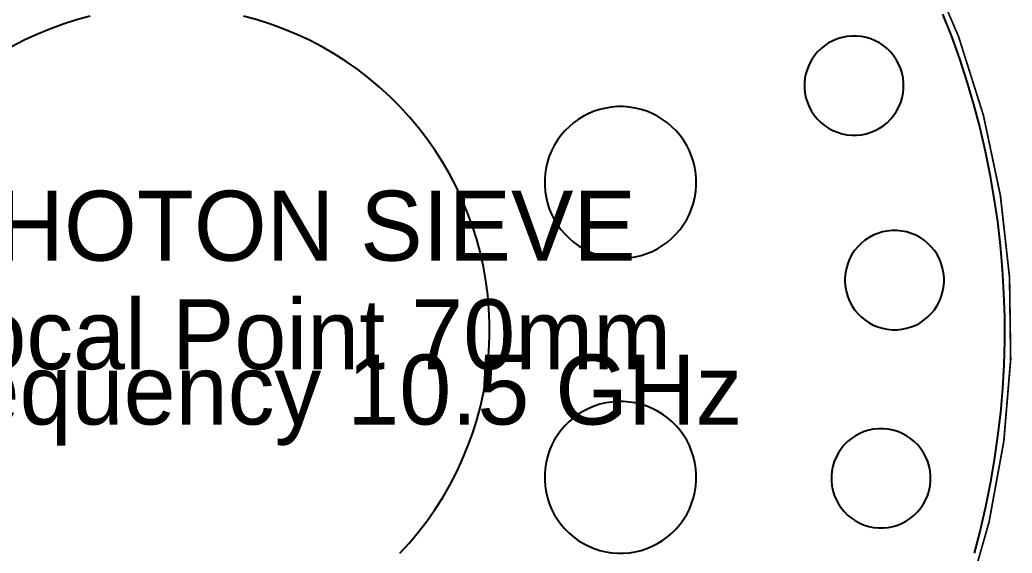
# Model space of a CAD drawing. Header units: millimetres. Extents: x -123 to 123, y -121 to 123.
# Drawn here: x -21.3 to 122.8, y -32.4 to 45 of the extents above; entities that cross this region are included whole.
import ezdxf

# ---------------------------------------------------------------- set-up
doc = ezdxf.new("R2010")
doc.units = ezdxf.units.MM
for name, color, linetype in [('BottomLayer', 5, 'Continuous'), ('Mechanical1', 6, 'Continuous'), ('MultiLayer', 9, 'Continuous'), ('TopLayer', 1, 'Continuous'), ('TopOverlay', 2, 'Continuous')]:
    doc.layers.add(name, color=color, linetype=linetype)

msp = doc.modelspace()

# ---------------------------------------------------------------- linework, layer by layer
at = {"layer": 'BottomLayer'}
for p, q in [((-13.12, 45.01), (-15.07, 44.39)), ((-11.14, 45.54), (-13.12, 45.01)), ((13.12, 45.01), (11.14, 45.54)), ((15.07, 44.39), (13.12, 45.01)), ((112.67, 45.84), (113.94, 42.61)), ((-16.99, 43.69), (-18.88, 42.91)), ((-15.07, 44.39), (-16.99, 43.69)), ((16.99, 43.69), (15.07, 44.39)), ((18.88, 42.91), (16.99, 43.69)), ((-20.73, 42.05), (-22.55, 41.1)), ((-18.88, 42.91), (-20.73, 42.05)), ((20.73, 42.05), (18.88, 42.91)), ((22.55, 41.1), (20.73, 42.05)), ((96.73, 41.99), (96.11, 41.66)), ((97.38, 42.26), (96.73, 41.99)), ((98.06, 42.47), (97.38, 42.26)), ((98.75, 42.6), (98.06, 42.47)), ((99.46, 42.67), (98.75, 42.6)), ((100.17, 42.67), (99.46, 42.67)), ((100.87, 42.6), (100.17, 42.67)), ((101.56, 42.47), (100.87, 42.6)), ((102.24, 42.26), (101.56, 42.47)), ((102.89, 41.99), (102.24, 42.26)), ((103.52, 41.66), (102.89, 41.99)), ((113.94, 42.61), (115.1, 39.34)), ((24.32, 40.08), (22.55, 41.1)), ((94.97, 40.81), (94.47, 40.31)), ((95.52, 41.26), (94.97, 40.81)), ((96.11, 41.66), (95.52, 41.26)), ((104.11, 41.26), (103.52, 41.66)), ((104.65, 40.81), (104.11, 41.26)), ((105.15, 40.31), (104.65, 40.81)), ((26.05, 38.98), (24.32, 40.08)), ((27.72, 37.81), (26.05, 38.98)), ((93.63, 39.18), (93.3, 38.56)), ((94.02, 39.77), (93.63, 39.18)), ((94.47, 40.31), (94.02, 39.77)), ((105.6, 39.77), (105.15, 40.31)), ((105.99, 39.18), (105.6, 39.77)), ((106.33, 38.56), (105.99, 39.18)), ((115.1, 39.34), (116.18, 36.04)), ((29.34, 36.56), (27.72, 37.81)), ((93.03, 37.9), (92.82, 37.22)), ((93.3, 38.56), (93.03, 37.9)), ((106.6, 37.9), (106.33, 38.56)), ((106.8, 37.22), (106.6, 37.9)), ((30.91, 35.25), (29.34, 36.56)), ((92.68, 36.53), (92.61, 35.83)), ((92.82, 37.22), (92.68, 36.53)), ((106.94, 36.53), (106.8, 37.22)), ((107.01, 35.83), (106.94, 36.53)), ((116.18, 36.04), (117.16, 32.71)), ((32.42, 33.86), (30.91, 35.25)), ((92.61, 35.83), (92.61, 35.47)), ((92.61, 35.47), (92.61, 35.12)), ((92.61, 35.12), (92.68, 34.42)), ((106.94, 34.42), (107.01, 35.12)), ((107.01, 35.47), (107.01, 35.83)), ((107.01, 35.12), (107.01, 35.47)), ((33.86, 32.42), (32.42, 33.86)), ((92.68, 34.42), (92.82, 33.72)), ((92.82, 33.72), (93.03, 33.04)), ((106.6, 33.04), (106.8, 33.72)), ((106.8, 33.72), (106.94, 34.42)), ((35.25, 30.91), (33.86, 32.42)), ((62.07, 31.74), (61.27, 31.41)), ((62.89, 32.01), (62.07, 31.74)), ((63.74, 32.21), (62.89, 32.01)), ((64.59, 32.35), (63.74, 32.21)), ((65.45, 32.42), (64.59, 32.35)), ((66.32, 32.42), (65.45, 32.42)), ((67.18, 32.35), (66.32, 32.42)), ((68.03, 32.21), (67.18, 32.35)), ((68.88, 32.01), (68.03, 32.21)), ((69.7, 31.74), (68.88, 32.01)), ((70.5, 31.41), (69.7, 31.74)), ((93.03, 33.04), (93.3, 32.39)), ((93.3, 32.39), (93.63, 31.77)), ((93.63, 31.77), (94.02, 31.18)), ((105.6, 31.18), (105.99, 31.77)), ((105.99, 31.77), (106.33, 32.39)), ((106.33, 32.39), (106.6, 33.04)), ((117.16, 32.71), (118.05, 29.35)), ((36.56, 29.34), (35.25, 30.91)), ((59.76, 30.57), (59.06, 30.06)), ((60.5, 31.02), (59.76, 30.57)), ((61.27, 31.41), (60.5, 31.02)), ((71.27, 31.02), (70.5, 31.41)), ((72.01, 30.57), (71.27, 31.02)), ((72.71, 30.06), (72.01, 30.57)), ((94.02, 31.18), (94.47, 30.63)), ((94.47, 30.63), (94.97, 30.13)), ((104.65, 30.13), (105.15, 30.63)), ((105.15, 30.63), (105.6, 31.18)), ((37.81, 27.72), (36.56, 29.34)), ((57.79, 28.89), (57.23, 28.23)), ((58.41, 29.5), (57.79, 28.89)), ((59.06, 30.06), (58.41, 29.5)), ((73.36, 29.5), (72.71, 30.06)), ((73.98, 28.89), (73.36, 29.5)), ((74.54, 28.23), (73.98, 28.89)), ((94.97, 30.13), (95.52, 29.68)), ((95.52, 29.68), (96.11, 29.29)), ((96.11, 29.29), (96.73, 28.96)), ((96.73, 28.96), (97.38, 28.69)), ((102.24, 28.69), (102.89, 28.96)), ((102.89, 28.96), (103.52, 29.29)), ((103.52, 29.29), (104.11, 29.68)), ((104.11, 29.68), (104.65, 30.13)), ((118.05, 29.35), (118.84, 25.97)), ((38.98, 26.05), (37.81, 27.72)), ((56.72, 27.53), (56.27, 26.79)), ((57.23, 28.23), (56.72, 27.53)), ((75.05, 27.53), (74.54, 28.23)), ((75.5, 26.79), (75.05, 27.53)), ((97.38, 28.69), (98.06, 28.48)), ((98.06, 28.48), (98.75, 28.34)), ((98.75, 28.34), (99.46, 28.27)), ((99.46, 28.27), (100.17, 28.27)), ((100.17, 28.27), (100.87, 28.34)), ((100.87, 28.34), (101.56, 28.48)), ((101.56, 28.48), (102.24, 28.69)), ((40.08, 24.32), (38.98, 26.05)), ((55.88, 26.02), (55.55, 25.22)), ((56.27, 26.79), (55.88, 26.02)), ((75.89, 26.02), (75.5, 26.79)), ((76.22, 25.22), (75.89, 26.02)), ((118.84, 25.97), (119.53, 22.57)), ((55.55, 25.22), (55.28, 24.4)), ((76.49, 24.4), (76.22, 25.22)), ((41.1, 22.55), (40.08, 24.32)), ((55.08, 23.56), (54.94, 22.7)), ((55.28, 24.4), (55.08, 23.56)), ((76.69, 23.56), (76.49, 24.4)), ((76.83, 22.7), (76.69, 23.56)), ((42.05, 20.73), (41.1, 22.55)), ((54.94, 22.7), (54.88, 21.84)), ((54.88, 21.84), (54.88, 21.41)), ((76.89, 21.84), (76.83, 22.7)), ((76.89, 21.41), (76.89, 21.84)), ((119.53, 22.57), (120.12, 19.15)), ((42.91, 18.88), (42.05, 20.73)), ((54.88, 21.41), (54.88, 20.97)), ((54.88, 20.97), (54.94, 20.11)), ((76.83, 20.11), (76.89, 20.97)), ((76.89, 20.97), (76.89, 21.41)), ((43.69, 16.99), (42.91, 18.88)), ((54.94, 20.11), (55.08, 19.26)), ((55.08, 19.26), (55.28, 18.42)), ((76.49, 18.42), (76.69, 19.26)), ((76.69, 19.26), (76.83, 20.11)), ((120.12, 19.15), (120.62, 15.72)), ((55.28, 18.42), (55.55, 17.59)), ((55.55, 17.59), (55.88, 16.79)), ((75.89, 16.79), (76.22, 17.59)), ((76.22, 17.59), (76.49, 18.42)), ((44.39, 15.07), (43.69, 16.99)), ((55.88, 16.79), (56.27, 16.02)), ((56.27, 16.02), (56.72, 15.29)), ((75.05, 15.29), (75.5, 16.02)), ((75.5, 16.02), (75.89, 16.79)), ((45.01, 13.12), (44.39, 15.07)), ((56.72, 15.29), (57.23, 14.59)), ((57.23, 14.59), (57.79, 13.93)), ((73.98, 13.93), (74.54, 14.59)), ((74.54, 14.59), (75.05, 15.29)), ((105.33, 14.43), (104.62, 14.36)), ((106.04, 14.43), (105.33, 14.43)), ((106.74, 14.36), (106.04, 14.43)), ((120.62, 15.72), (121.02, 12.27)), ((45.54, 11.14), (45.01, 13.12)), ((57.79, 13.93), (58.41, 13.32)), ((58.41, 13.32), (59.06, 12.75)), ((72.71, 12.75), (73.36, 13.32)), ((73.36, 13.32), (73.98, 13.93)), ((101.39, 13.02), (100.84, 12.57)), ((101.98, 13.41), (101.39, 13.02)), ((102.6, 13.75), (101.98, 13.41)), ((103.25, 14.02), (102.6, 13.75)), ((103.93, 14.22), (103.25, 14.02)), ((104.62, 14.36), (103.93, 14.22)), ((107.43, 14.22), (106.74, 14.36)), ((108.11, 14.02), (107.43, 14.22)), ((108.76, 13.75), (108.11, 14.02)), ((109.39, 13.41), (108.76, 13.75)), ((109.98, 13.02), (109.39, 13.41)), ((110.52, 12.57), (109.98, 13.02)), ((59.06, 12.75), (59.76, 12.25)), ((59.76, 12.25), (60.5, 11.79)), ((60.5, 11.79), (61.27, 11.4)), ((70.5, 11.4), (71.27, 11.79)), ((71.27, 11.79), (72.01, 12.25)), ((72.01, 12.25), (72.71, 12.75)), ((100.34, 12.07), (99.89, 11.52)), ((100.84, 12.57), (100.34, 12.07)), ((111.02, 12.07), (110.52, 12.57)), ((111.47, 11.52), (111.02, 12.07)), ((121.02, 12.27), (121.32, 8.81)), ((45.98, 9.15), (45.54, 11.14)), ((61.27, 11.4), (62.07, 11.07)), ((62.07, 11.07), (62.89, 10.8)), ((62.89, 10.8), (63.74, 10.6)), ((63.74, 10.6), (64.59, 10.47)), ((64.59, 10.47), (65.45, 10.4)), ((65.45, 10.4), (66.32, 10.4)), ((66.32, 10.4), (67.18, 10.47)), ((67.18, 10.47), (68.03, 10.6)), ((68.03, 10.6), (68.88, 10.8)), ((68.88, 10.8), (69.7, 11.07)), ((69.7, 11.07), (70.5, 11.4)), ((99.16, 10.31), (98.89, 9.66)), ((99.5, 10.93), (99.16, 10.31)), ((99.89, 11.52), (99.5, 10.93)), ((111.86, 10.93), (111.47, 11.52)), ((112.2, 10.31), (111.86, 10.93)), ((112.47, 9.66), (112.2, 10.31)), ((46.33, 7.13), (45.98, 9.15)), ((98.69, 8.98), (98.55, 8.29)), ((98.89, 9.66), (98.69, 8.98)), ((112.67, 8.98), (112.47, 9.66)), ((112.81, 8.29), (112.67, 8.98)), ((121.32, 8.81), (121.52, 5.34)), ((98.55, 8.29), (98.48, 7.58)), ((98.48, 7.58), (98.48, 7.23)), ((98.48, 7.23), (98.48, 6.88)), ((112.88, 7.58), (112.81, 8.29)), ((112.88, 7.23), (112.88, 7.58)), ((112.88, 6.88), (112.88, 7.23)), ((46.6, 5.1), (46.33, 7.13)), ((98.48, 6.88), (98.55, 6.17)), ((98.55, 6.17), (98.69, 5.48)), ((112.67, 5.48), (112.81, 6.17)), ((112.81, 6.17), (112.88, 6.88)), ((46.78, 3.07), (46.6, 5.1)), ((98.69, 5.48), (98.89, 4.8)), ((98.89, 4.8), (99.16, 4.15)), ((112.2, 4.15), (112.47, 4.8)), ((112.47, 4.8), (112.67, 5.48)), ((121.52, 5.34), (121.63, 1.87)), ((46.87, 1.02), (46.78, 3.07)), ((99.16, 4.15), (99.5, 3.52)), ((99.5, 3.52), (99.89, 2.93)), ((99.89, 2.93), (100.34, 2.39)), ((111.02, 2.39), (111.47, 2.93)), ((111.47, 2.93), (111.86, 3.52)), ((111.86, 3.52), (112.2, 4.15)), ((100.34, 2.39), (100.84, 1.89)), ((100.84, 1.89), (101.39, 1.44)), ((109.98, 1.44), (110.52, 1.89)), ((110.52, 1.89), (111.02, 2.39)), ((121.63, 1.87), (121.63, -1.6)), ((46.87, 0), (46.87, 1.02)), ((46.87, -1.02), (46.87, 0)), ((101.39, 1.44), (101.98, 1.05)), ((101.98, 1.05), (102.6, 0.71)), ((102.6, 0.71), (103.25, 0.44)), ((103.25, 0.44), (103.93, 0.24)), ((103.93, 0.24), (104.62, 0.1)), ((104.62, 0.1), (105.33, 0.03)), ((105.33, 0.03), (106.04, 0.03)), ((106.04, 0.03), (106.74, 0.1)), ((106.74, 0.1), (107.43, 0.24)), ((107.43, 0.24), (108.11, 0.44)), ((108.11, 0.44), (108.76, 0.71)), ((108.76, 0.71), (109.39, 1.05)), ((109.39, 1.05), (109.98, 1.44)), ((46.78, -3.07), (46.87, -1.02)), ((121.63, -1.6), (121.54, -5.07)), ((46.6, -5.1), (46.78, -3.07)), ((46.33, -7.13), (46.6, -5.1)), ((121.54, -5.07), (121.34, -8.53)), ((45.98, -9.15), (46.33, -7.13)), ((121.34, -8.53), (121.05, -11.99)), ((45.54, -11.14), (45.98, -9.15)), ((45.01, -13.12), (45.54, -11.14)), ((61.27, -11.4), (60.5, -11.79)), ((62.07, -11.07), (61.27, -11.4)), ((62.89, -10.8), (62.07, -11.07)), ((63.74, -10.6), (62.89, -10.8)), ((64.59, -10.47), (63.74, -10.6)), ((65.45, -10.4), (64.59, -10.47)), ((66.32, -10.4), (65.45, -10.4)), ((67.18, -10.47), (66.32, -10.4)), ((68.03, -10.6), (67.18, -10.47)), ((68.88, -10.8), (68.03, -10.6)), ((69.7, -11.07), (68.88, -10.8)), ((70.5, -11.4), (69.7, -11.07)), ((71.27, -11.79), (70.5, -11.4)), ((59.06, -12.75), (58.41, -13.32)), ((59.76, -12.25), (59.06, -12.75)), ((60.5, -11.79), (59.76, -12.25)), ((72.01, -12.25), (71.27, -11.79)), ((72.71, -12.75), (72.01, -12.25)), ((73.36, -13.32), (72.71, -12.75)), ((121.05, -11.99), (120.66, -15.44)), ((44.39, -15.07), (45.01, -13.12)), ((57.79, -13.93), (57.23, -14.59)), ((58.41, -13.32), (57.79, -13.93)), ((73.98, -13.93), (73.36, -13.32)), ((74.54, -14.59), (73.98, -13.93)), ((103.36, -14.35), (102.65, -14.42)), ((104.07, -14.35), (103.36, -14.35)), ((104.77, -14.42), (104.07, -14.35)), ((43.69, -16.99), (44.39, -15.07)), ((56.72, -15.29), (56.27, -16.02)), ((57.23, -14.59), (56.72, -15.29)), ((75.05, -15.29), (74.54, -14.59)), ((75.5, -16.02), (75.05, -15.29)), ((99.42, -15.76), (98.87, -16.21)), ((100.01, -15.37), (99.42, -15.76)), ((100.63, -15.04), (100.01, -15.37)), ((101.28, -14.76), (100.63, -15.04)), ((101.96, -14.56), (101.28, -14.76)), ((102.65, -14.42), (101.96, -14.56)), ((105.46, -14.56), (104.77, -14.42)), ((106.14, -14.76), (105.46, -14.56)), ((106.79, -15.04), (106.14, -14.76)), ((107.42, -15.37), (106.79, -15.04)), ((108.01, -15.76), (107.42, -15.37)), ((108.55, -16.21), (108.01, -15.76)), ((120.66, -15.44), (120.17, -18.88)), ((42.91, -18.88), (43.69, -16.99)), ((55.88, -16.79), (55.55, -17.59)), ((56.27, -16.02), (55.88, -16.79)), ((75.89, -16.79), (75.5, -16.02)), ((76.22, -17.59), (75.89, -16.79)), ((97.92, -17.26), (97.53, -17.85)), ((98.37, -16.71), (97.92, -17.26)), ((98.87, -16.21), (98.37, -16.71)), ((109.05, -16.71), (108.55, -16.21)), ((109.5, -17.26), (109.05, -16.71)), ((109.9, -17.85), (109.5, -17.26)), ((55.28, -18.42), (55.08, -19.26)), ((55.55, -17.59), (55.28, -18.42)), ((76.49, -18.42), (76.22, -17.59)), ((76.69, -19.26), (76.49, -18.42)), ((97.2, -18.47), (96.93, -19.12)), ((97.53, -17.85), (97.2, -18.47)), ((110.23, -18.47), (109.9, -17.85)), ((110.5, -19.12), (110.23, -18.47)), ((42.05, -20.73), (42.91, -18.88)), ((54.94, -20.11), (54.88, -20.97)), ((55.08, -19.26), (54.94, -20.11)), ((76.83, -20.11), (76.69, -19.26)), ((76.89, -20.97), (76.83, -20.11)), ((96.72, -19.8), (96.58, -20.49)), ((96.93, -19.12), (96.72, -19.8)), ((110.71, -19.8), (110.5, -19.12)), ((110.84, -20.49), (110.71, -19.8)), ((120.17, -18.88), (119.58, -22.3)), ((41.1, -22.55), (42.05, -20.73)), ((54.88, -20.97), (54.88, -21.41)), ((54.88, -21.41), (54.88, -21.84)), ((76.89, -21.41), (76.89, -20.97)), ((76.89, -21.84), (76.89, -21.41)), ((96.58, -20.49), (96.51, -21.2)), ((96.51, -21.2), (96.51, -21.55)), ((96.51, -21.55), (96.51, -21.91)), ((110.91, -21.2), (110.84, -20.49)), ((110.91, -21.55), (110.91, -21.2)), ((110.91, -21.91), (110.91, -21.55)), ((40.08, -24.32), (41.1, -22.55)), ((54.88, -21.84), (54.94, -22.7)), ((54.94, -22.7), (55.08, -23.56)), ((76.69, -23.56), (76.83, -22.7)), ((76.83, -22.7), (76.89, -21.84)), ((96.51, -21.91), (96.58, -22.61)), ((96.58, -22.61), (96.72, -23.3)), ((110.71, -23.3), (110.84, -22.61)), ((110.84, -22.61), (110.91, -21.91)), ((119.58, -22.3), (118.9, -25.7)), ((38.98, -26.05), (40.08, -24.32)), ((55.08, -23.56), (55.28, -24.4)), ((55.28, -24.4), (55.55, -25.22)), ((76.22, -25.22), (76.49, -24.4)), ((76.49, -24.4), (76.69, -23.56)), ((96.72, -23.3), (96.93, -23.98)), ((96.93, -23.98), (97.2, -24.63)), ((110.23, -24.63), (110.5, -23.98)), ((110.5, -23.98), (110.71, -23.3)), ((55.55, -25.22), (55.88, -26.02)), ((75.89, -26.02), (76.22, -25.22)), ((97.2, -24.63), (97.53, -25.26)), ((97.53, -25.26), (97.92, -25.85)), ((97.92, -25.85), (98.37, -26.39)), ((109.05, -26.39), (109.5, -25.85)), ((109.5, -25.85), (109.9, -25.26)), ((109.9, -25.26), (110.23, -24.63)), ((118.9, -25.7), (118.11, -29.09)), ((37.81, -27.72), (38.98, -26.05)), ((55.88, -26.02), (56.27, -26.79)), ((56.27, -26.79), (56.72, -27.53)), ((75.05, -27.53), (75.5, -26.79)), ((75.5, -26.79), (75.89, -26.02)), ((98.37, -26.39), (98.87, -26.89)), ((98.87, -26.89), (99.42, -27.34)), ((99.42, -27.34), (100.01, -27.73)), ((107.42, -27.73), (108.01, -27.34)), ((108.01, -27.34), (108.55, -26.89)), ((108.55, -26.89), (109.05, -26.39)), ((36.56, -29.34), (37.81, -27.72)), ((56.72, -27.53), (57.23, -28.23)), ((57.23, -28.23), (57.79, -28.89)), ((73.98, -28.89), (74.54, -28.23)), ((74.54, -28.23), (75.05, -27.53)), ((100.01, -27.73), (100.63, -28.07)), ((100.63, -28.07), (101.28, -28.34)), ((101.28, -28.34), (101.96, -28.54)), ((101.96, -28.54), (102.65, -28.68)), ((102.65, -28.68), (103.36, -28.75)), ((103.36, -28.75), (104.07, -28.75)), ((104.07, -28.75), (104.77, -28.68)), ((104.77, -28.68), (105.46, -28.54)), ((105.46, -28.54), (106.14, -28.34)), ((106.14, -28.34), (106.79, -28.07)), ((106.79, -28.07), (107.42, -27.73)), ((35.25, -30.91), (36.56, -29.34)), ((57.79, -28.89), (58.41, -29.5)), ((58.41, -29.5), (59.06, -30.06)), ((59.06, -30.06), (59.76, -30.57)), ((72.01, -30.57), (72.71, -30.06)), ((72.71, -30.06), (73.36, -29.5)), ((73.36, -29.5), (73.98, -28.89)), ((118.11, -29.09), (117.24, -32.44)), ((33.86, -32.42), (35.25, -30.91)), ((59.76, -30.57), (60.5, -31.02)), ((60.5, -31.02), (61.27, -31.41)), ((61.27, -31.41), (62.07, -31.74)), ((69.7, -31.74), (70.5, -31.41)), ((70.5, -31.41), (71.27, -31.02)), ((71.27, -31.02), (72.01, -30.57)), ((62.07, -31.74), (62.89, -32.01)), ((62.89, -32.01), (63.74, -32.21)), ((63.74, -32.21), (64.59, -32.35)), ((64.59, -32.35), (65.45, -32.42)), ((65.45, -32.42), (66.32, -32.42)), ((66.32, -32.42), (67.18, -32.35)), ((67.18, -32.35), (68.03, -32.21)), ((68.03, -32.21), (68.88, -32.01)), ((68.88, -32.01), (69.7, -31.74))]:
    msp.add_line(p, q, dxfattribs=at)
at = {"layer": 'Mechanical1', "const_width": 0.254}
msp.add_lwpolyline([(-21.17, -120.8, -11.497626), (21.17, -120.8)], format="xyb", dxfattribs=at)
at = {"layer": 'MultiLayer'}
for p, q in [((-13.12, 45.01), (-15.07, 44.39)), ((-11.14, 45.54), (-13.12, 45.01)), ((13.12, 45.01), (11.14, 45.54)), ((15.07, 44.39), (13.12, 45.01)), ((-16.99, 43.69), (-18.88, 42.91)), ((-15.07, 44.39), (-16.99, 43.69)), ((16.99, 43.69), (15.07, 44.39)), ((18.88, 42.91), (16.99, 43.69)), ((-20.73, 42.05), (-22.55, 41.1)), ((-18.88, 42.91), (-20.73, 42.05)), ((20.73, 42.05), (18.88, 42.91)), ((22.55, 41.1), (20.73, 42.05)), ((96.73, 41.99), (96.11, 41.66)), ((97.38, 42.26), (96.73, 41.99)), ((98.06, 42.47), (97.38, 42.26)), ((98.75, 42.6), (98.06, 42.47)), ((99.46, 42.67), (98.75, 42.6)), ((99.81, 42.67), (99.46, 42.67)), ((100.17, 42.67), (99.81, 42.67)), ((100.87, 42.6), (100.17, 42.67)), ((101.56, 42.47), (100.87, 42.6)), ((102.24, 42.26), (101.56, 42.47)), ((102.89, 41.99), (102.24, 42.26)), ((103.52, 41.66), (102.89, 41.99)), ((24.32, 40.08), (22.55, 41.1)), ((94.97, 40.81), (94.47, 40.31)), ((95.52, 41.26), (94.97, 40.81)), ((96.11, 41.66), (95.52, 41.26)), ((104.11, 41.26), (103.52, 41.66)), ((104.65, 40.81), (104.11, 41.26)), ((105.15, 40.31), (104.65, 40.81)), ((26.05, 38.98), (24.32, 40.08)), ((27.72, 37.81), (26.05, 38.98)), ((93.63, 39.18), (93.3, 38.56)), ((94.02, 39.77), (93.63, 39.18)), ((94.47, 40.31), (94.02, 39.77)), ((105.6, 39.77), (105.15, 40.31)), ((105.99, 39.18), (105.6, 39.77)), ((106.33, 38.56), (105.99, 39.18)), ((29.34, 36.56), (27.72, 37.81)), ((93.03, 37.9), (92.82, 37.22)), ((93.3, 38.56), (93.03, 37.9)), ((106.6, 37.9), (106.33, 38.56)), ((106.8, 37.22), (106.6, 37.9)), ((30.91, 35.25), (29.34, 36.56)), ((92.68, 36.53), (92.61, 35.83)), ((92.82, 37.22), (92.68, 36.53)), ((106.94, 36.53), (106.8, 37.22)), ((107.01, 35.83), (106.94, 36.53)), ((32.42, 33.86), (30.91, 35.25)), ((92.61, 35.83), (92.61, 35.47)), ((92.61, 35.47), (92.61, 35.47)), ((92.61, 35.47), (92.61, 35.12)), ((92.61, 35.12), (92.68, 34.42)), ((106.94, 34.42), (107.01, 35.12)), ((107.01, 35.47), (107.01, 35.83)), ((107.01, 35.12), (107.01, 35.47)), ((33.86, 32.42), (32.42, 33.86)), ((92.68, 34.42), (92.82, 33.72)), ((92.82, 33.72), (93.03, 33.04)), ((106.6, 33.04), (106.8, 33.72)), ((106.8, 33.72), (106.94, 34.42)), ((35.25, 30.91), (33.86, 32.42)), ((62.07, 31.74), (61.27, 31.41)), ((62.89, 32.01), (62.07, 31.74)), ((63.74, 32.21), (62.89, 32.01)), ((64.59, 32.35), (63.74, 32.21)), ((65.45, 32.42), (64.59, 32.35)), ((65.88, 32.42), (65.45, 32.42)), ((66.32, 32.42), (65.88, 32.42)), ((67.18, 32.35), (66.32, 32.42)), ((68.03, 32.21), (67.18, 32.35)), ((68.88, 32.01), (68.03, 32.21)), ((69.7, 31.74), (68.88, 32.01)), ((70.5, 31.41), (69.7, 31.74)), ((93.03, 33.04), (93.3, 32.39)), ((93.3, 32.39), (93.63, 31.77)), ((93.63, 31.77), (94.02, 31.18)), ((105.6, 31.18), (105.99, 31.77)), ((105.99, 31.77), (106.33, 32.39)), ((106.33, 32.39), (106.6, 33.04)), ((36.56, 29.34), (35.25, 30.91)), ((59.76, 30.57), (59.06, 30.06)), ((60.5, 31.02), (59.76, 30.57)), ((61.27, 31.41), (60.5, 31.02)), ((71.27, 31.02), (70.5, 31.41)), ((72.01, 30.57), (71.27, 31.02)), ((72.71, 30.06), (72.01, 30.57)), ((94.02, 31.18), (94.47, 30.63)), ((94.47, 30.63), (94.97, 30.13)), ((104.65, 30.13), (105.15, 30.63)), ((105.15, 30.63), (105.6, 31.18)), ((37.81, 27.72), (36.56, 29.34)), ((57.79, 28.89), (57.23, 28.23)), ((58.41, 29.5), (57.79, 28.89)), ((59.06, 30.06), (58.41, 29.5)), ((73.36, 29.5), (72.71, 30.06)), ((73.98, 28.89), (73.36, 29.5)), ((74.54, 28.23), (73.98, 28.89)), ((94.97, 30.13), (95.52, 29.68)), ((95.52, 29.68), (96.11, 29.29)), ((96.11, 29.29), (96.73, 28.96)), ((96.73, 28.96), (97.38, 28.69)), ((102.24, 28.69), (102.89, 28.96)), ((102.89, 28.96), (103.52, 29.29)), ((103.52, 29.29), (104.11, 29.68)), ((104.11, 29.68), (104.65, 30.13)), ((38.98, 26.05), (37.81, 27.72)), ((56.72, 27.53), (56.27, 26.79)), ((57.23, 28.23), (56.72, 27.53)), ((75.05, 27.53), (74.54, 28.23)), ((75.5, 26.79), (75.05, 27.53)), ((97.38, 28.69), (98.06, 28.48)), ((98.06, 28.48), (98.75, 28.34)), ((98.75, 28.34), (99.46, 28.27)), ((99.46, 28.27), (99.81, 28.27)), ((99.81, 28.27), (100.17, 28.27)), ((100.17, 28.27), (100.87, 28.34)), ((100.87, 28.34), (101.56, 28.48)), ((101.56, 28.48), (102.24, 28.69)), ((40.08, 24.32), (38.98, 26.05)), ((55.88, 26.02), (55.55, 25.22)), ((56.27, 26.79), (55.88, 26.02)), ((75.89, 26.02), (75.5, 26.79)), ((76.22, 25.22), (75.89, 26.02)), ((55.55, 25.22), (55.28, 24.4)), ((76.49, 24.4), (76.22, 25.22)), ((41.1, 22.55), (40.08, 24.32)), ((55.08, 23.56), (54.94, 22.7)), ((55.28, 24.4), (55.08, 23.56)), ((76.69, 23.56), (76.49, 24.4)), ((76.83, 22.7), (76.69, 23.56)), ((42.05, 20.73), (41.1, 22.55)), ((54.94, 22.7), (54.88, 21.84)), ((54.88, 21.84), (54.88, 21.41)), ((76.89, 21.84), (76.83, 22.7)), ((76.89, 21.41), (76.89, 21.84)), ((42.91, 18.88), (42.05, 20.73)), ((54.88, 21.41), (54.88, 21.41)), ((54.88, 21.41), (54.88, 20.97)), ((54.88, 20.97), (54.94, 20.11)), ((76.83, 20.11), (76.89, 20.97)), ((76.89, 20.97), (76.89, 21.41)), ((43.69, 16.99), (42.91, 18.88)), ((54.94, 20.11), (55.08, 19.26)), ((55.08, 19.26), (55.28, 18.42)), ((76.49, 18.42), (76.69, 19.26)), ((76.69, 19.26), (76.83, 20.11)), ((55.28, 18.42), (55.55, 17.59)), ((55.55, 17.59), (55.88, 16.79)), ((75.89, 16.79), (76.22, 17.59)), ((76.22, 17.59), (76.49, 18.42)), ((44.39, 15.07), (43.69, 16.99)), ((55.88, 16.79), (56.27, 16.02)), ((56.27, 16.02), (56.72, 15.29)), ((75.05, 15.29), (75.5, 16.02)), ((75.5, 16.02), (75.89, 16.79)), ((45.01, 13.12), (44.39, 15.07)), ((56.72, 15.29), (57.23, 14.59)), ((57.23, 14.59), (57.79, 13.93)), ((73.98, 13.93), (74.54, 14.59)), ((74.54, 14.59), (75.05, 15.29)), ((105.33, 14.43), (104.62, 14.36)), ((105.68, 14.43), (105.33, 14.43)), ((106.04, 14.43), (105.68, 14.43)), ((106.74, 14.36), (106.04, 14.43)), ((45.54, 11.14), (45.01, 13.12)), ((57.79, 13.93), (58.41, 13.32)), ((58.41, 13.32), (59.06, 12.75)), ((72.71, 12.75), (73.36, 13.32)), ((73.36, 13.32), (73.98, 13.93)), ((101.39, 13.02), (100.84, 12.57)), ((101.98, 13.41), (101.39, 13.02)), ((102.6, 13.75), (101.98, 13.41)), ((103.25, 14.02), (102.6, 13.75)), ((103.93, 14.22), (103.25, 14.02)), ((104.62, 14.36), (103.93, 14.22)), ((107.43, 14.22), (106.74, 14.36)), ((108.11, 14.02), (107.43, 14.22)), ((108.76, 13.75), (108.11, 14.02)), ((109.39, 13.41), (108.76, 13.75)), ((109.98, 13.02), (109.39, 13.41)), ((110.52, 12.57), (109.98, 13.02)), ((59.06, 12.75), (59.76, 12.25)), ((59.76, 12.25), (60.5, 11.79)), ((60.5, 11.79), (61.27, 11.4)), ((70.5, 11.4), (71.27, 11.79)), ((71.27, 11.79), (72.01, 12.25)), ((72.01, 12.25), (72.71, 12.75)), ((100.34, 12.07), (99.89, 11.52)), ((100.84, 12.57), (100.34, 12.07)), ((111.02, 12.07), (110.52, 12.57)), ((111.47, 11.52), (111.02, 12.07)), ((45.98, 9.15), (45.54, 11.14)), ((61.27, 11.4), (62.07, 11.07)), ((62.07, 11.07), (62.89, 10.8)), ((62.89, 10.8), (63.74, 10.6)), ((63.74, 10.6), (64.59, 10.47)), ((64.59, 10.47), (65.45, 10.4)), ((65.45, 10.4), (65.88, 10.4)), ((65.88, 10.4), (66.32, 10.4)), ((66.32, 10.4), (67.18, 10.47)), ((67.18, 10.47), (68.03, 10.6)), ((68.03, 10.6), (68.88, 10.8)), ((68.88, 10.8), (69.7, 11.07)), ((69.7, 11.07), (70.5, 11.4)), ((99.16, 10.31), (98.89, 9.66)), ((99.5, 10.93), (99.16, 10.31)), ((99.89, 11.52), (99.5, 10.93)), ((111.86, 10.93), (111.47, 11.52)), ((112.2, 10.31), (111.86, 10.93)), ((112.47, 9.66), (112.2, 10.31)), ((46.33, 7.13), (45.98, 9.15)), ((98.69, 8.98), (98.55, 8.29)), ((98.89, 9.66), (98.69, 8.98)), ((112.67, 8.98), (112.47, 9.66)), ((112.81, 8.29), (112.67, 8.98)), ((98.55, 8.29), (98.48, 7.58)), ((98.48, 7.58), (98.48, 7.23)), ((98.48, 7.23), (98.48, 7.23)), ((98.48, 7.23), (98.48, 6.88)), ((112.88, 7.58), (112.81, 8.29)), ((112.88, 7.23), (112.88, 7.58)), ((112.88, 6.88), (112.88, 7.23)), ((46.6, 5.1), (46.33, 7.13)), ((98.48, 6.88), (98.55, 6.17)), ((98.55, 6.17), (98.69, 5.48)), ((112.67, 5.48), (112.81, 6.17)), ((112.81, 6.17), (112.88, 6.88)), ((46.78, 3.07), (46.6, 5.1)), ((98.69, 5.48), (98.89, 4.8)), ((98.89, 4.8), (99.16, 4.15)), ((112.2, 4.15), (112.47, 4.8)), ((112.47, 4.8), (112.67, 5.48)), ((46.87, 1.02), (46.78, 3.07)), ((99.16, 4.15), (99.5, 3.52)), ((99.5, 3.52), (99.89, 2.93)), ((99.89, 2.93), (100.34, 2.39)), ((111.02, 2.39), (111.47, 2.93)), ((111.47, 2.93), (111.86, 3.52)), ((111.86, 3.52), (112.2, 4.15)), ((100.34, 2.39), (100.84, 1.89)), ((100.84, 1.89), (101.39, 1.44)), ((109.98, 1.44), (110.52, 1.89)), ((110.52, 1.89), (111.02, 2.39)), ((46.87, 0), (46.87, 1.02)), ((46.87, -1.02), (46.87, 0)), ((101.39, 1.44), (101.98, 1.05)), ((101.98, 1.05), (102.6, 0.71)), ((102.6, 0.71), (103.25, 0.44)), ((103.25, 0.44), (103.93, 0.24)), ((103.93, 0.24), (104.62, 0.1)), ((104.62, 0.1), (105.33, 0.03)), ((105.33, 0.03), (105.68, 0.03)), ((105.68, 0.03), (106.04, 0.03)), ((106.04, 0.03), (106.74, 0.1)), ((106.74, 0.1), (107.43, 0.24)), ((107.43, 0.24), (108.11, 0.44)), ((108.11, 0.44), (108.76, 0.71)), ((108.76, 0.71), (109.39, 1.05)), ((109.39, 1.05), (109.98, 1.44)), ((46.78, -3.07), (46.87, -1.02)), ((46.6, -5.1), (46.78, -3.07)), ((46.33, -7.13), (46.6, -5.1)), ((45.98, -9.15), (46.33, -7.13)), ((45.54, -11.14), (45.98, -9.15)), ((45.01, -13.12), (45.54, -11.14)), ((61.27, -11.4), (60.5, -11.79)), ((62.07, -11.07), (61.27, -11.4)), ((62.89, -10.8), (62.07, -11.07)), ((63.74, -10.6), (62.89, -10.8)), ((64.59, -10.47), (63.74, -10.6)), ((65.45, -10.4), (64.59, -10.47)), ((65.88, -10.4), (65.45, -10.4)), ((66.32, -10.4), (65.88, -10.4)), ((67.18, -10.47), (66.32, -10.4)), ((68.03, -10.6), (67.18, -10.47)), ((68.88, -10.8), (68.03, -10.6)), ((69.7, -11.07), (68.88, -10.8)), ((70.5, -11.4), (69.7, -11.07)), ((71.27, -11.79), (70.5, -11.4)), ((59.06, -12.75), (58.41, -13.32)), ((59.76, -12.25), (59.06, -12.75)), ((60.5, -11.79), (59.76, -12.25)), ((72.01, -12.25), (71.27, -11.79)), ((72.71, -12.75), (72.01, -12.25)), ((73.36, -13.32), (72.71, -12.75)), ((44.39, -15.07), (45.01, -13.12)), ((57.79, -13.93), (57.23, -14.59)), ((58.41, -13.32), (57.79, -13.93)), ((73.98, -13.93), (73.36, -13.32)), ((74.54, -14.59), (73.98, -13.93)), ((103.36, -14.35), (102.65, -14.42)), ((103.71, -14.35), (103.36, -14.35)), ((104.07, -14.35), (103.71, -14.35)), ((104.77, -14.42), (104.07, -14.35)), ((43.69, -16.99), (44.39, -15.07)), ((56.72, -15.29), (56.27, -16.02)), ((57.23, -14.59), (56.72, -15.29)), ((75.05, -15.29), (74.54, -14.59)), ((75.5, -16.02), (75.05, -15.29)), ((99.42, -15.76), (98.87, -16.21)), ((100.01, -15.37), (99.42, -15.76)), ((100.63, -15.04), (100.01, -15.37)), ((101.28, -14.76), (100.63, -15.04)), ((101.96, -14.56), (101.28, -14.76)), ((102.65, -14.42), (101.96, -14.56)), ((105.46, -14.56), (104.77, -14.42)), ((106.14, -14.76), (105.46, -14.56)), ((106.79, -15.04), (106.14, -14.76)), ((107.42, -15.37), (106.79, -15.04)), ((108.01, -15.76), (107.42, -15.37)), ((108.55, -16.21), (108.01, -15.76)), ((42.91, -18.88), (43.69, -16.99)), ((55.88, -16.79), (55.55, -17.59)), ((56.27, -16.02), (55.88, -16.79)), ((75.89, -16.79), (75.5, -16.02)), ((76.22, -17.59), (75.89, -16.79)), ((97.92, -17.26), (97.53, -17.85)), ((98.37, -16.71), (97.92, -17.26)), ((98.87, -16.21), (98.37, -16.71)), ((109.05, -16.71), (108.55, -16.21)), ((109.5, -17.26), (109.05, -16.71)), ((109.9, -17.85), (109.5, -17.26)), ((55.28, -18.42), (55.08, -19.26)), ((55.55, -17.59), (55.28, -18.42)), ((76.49, -18.42), (76.22, -17.59)), ((76.69, -19.26), (76.49, -18.42)), ((97.2, -18.47), (96.93, -19.12)), ((97.53, -17.85), (97.2, -18.47)), ((110.23, -18.47), (109.9, -17.85)), ((110.5, -19.12), (110.23, -18.47)), ((42.05, -20.73), (42.91, -18.88)), ((54.94, -20.11), (54.88, -20.97)), ((55.08, -19.26), (54.94, -20.11)), ((76.83, -20.11), (76.69, -19.26)), ((76.89, -20.97), (76.83, -20.11)), ((96.72, -19.8), (96.58, -20.49)), ((96.93, -19.12), (96.72, -19.8)), ((110.71, -19.8), (110.5, -19.12)), ((110.84, -20.49), (110.71, -19.8)), ((41.1, -22.55), (42.05, -20.73)), ((54.88, -20.97), (54.88, -21.41)), ((54.88, -21.41), (54.88, -21.41)), ((54.88, -21.41), (54.88, -21.84)), ((76.89, -21.41), (76.89, -20.97)), ((76.89, -21.84), (76.89, -21.41)), ((96.58, -20.49), (96.51, -21.2)), ((96.51, -21.2), (96.51, -21.55)), ((96.51, -21.55), (96.51, -21.55)), ((96.51, -21.55), (96.51, -21.91)), ((110.91, -21.2), (110.84, -20.49)), ((110.91, -21.55), (110.91, -21.2)), ((110.91, -21.91), (110.91, -21.55)), ((40.08, -24.32), (41.1, -22.55)), ((54.88, -21.84), (54.94, -22.7)), ((54.94, -22.7), (55.08, -23.56)), ((76.69, -23.56), (76.83, -22.7)), ((76.83, -22.7), (76.89, -21.84)), ((96.51, -21.91), (96.58, -22.61)), ((96.58, -22.61), (96.72, -23.3)), ((110.71, -23.3), (110.84, -22.61)), ((110.84, -22.61), (110.91, -21.91)), ((38.98, -26.05), (40.08, -24.32)), ((55.08, -23.56), (55.28, -24.4)), ((55.28, -24.4), (55.55, -25.22)), ((76.22, -25.22), (76.49, -24.4)), ((76.49, -24.4), (76.69, -23.56)), ((96.72, -23.3), (96.93, -23.98)), ((96.93, -23.98), (97.2, -24.63)), ((110.23, -24.63), (110.5, -23.98)), ((110.5, -23.98), (110.71, -23.3)), ((55.55, -25.22), (55.88, -26.02)), ((75.89, -26.02), (76.22, -25.22)), ((97.2, -24.63), (97.53, -25.26)), ((97.53, -25.26), (97.92, -25.85)), ((97.92, -25.85), (98.37, -26.39)), ((109.05, -26.39), (109.5, -25.85)), ((109.5, -25.85), (109.9, -25.26)), ((109.9, -25.26), (110.23, -24.63)), ((37.81, -27.72), (38.98, -26.05)), ((55.88, -26.02), (56.27, -26.79)), ((56.27, -26.79), (56.72, -27.53)), ((75.05, -27.53), (75.5, -26.79)), ((75.5, -26.79), (75.89, -26.02)), ((98.37, -26.39), (98.87, -26.89)), ((98.87, -26.89), (99.42, -27.34)), ((99.42, -27.34), (100.01, -27.73)), ((107.42, -27.73), (108.01, -27.34)), ((108.01, -27.34), (108.55, -26.89)), ((108.55, -26.89), (109.05, -26.39)), ((36.56, -29.34), (37.81, -27.72)), ((56.72, -27.53), (57.23, -28.23)), ((57.23, -28.23), (57.79, -28.89)), ((73.98, -28.89), (74.54, -28.23)), ((74.54, -28.23), (75.05, -27.53)), ((100.01, -27.73), (100.63, -28.07)), ((100.63, -28.07), (101.28, -28.34)), ((101.28, -28.34), (101.96, -28.54)), ((101.96, -28.54), (102.65, -28.68)), ((102.65, -28.68), (103.36, -28.75)), ((103.36, -28.75), (103.71, -28.75)), ((103.71, -28.75), (104.07, -28.75)), ((104.07, -28.75), (104.77, -28.68)), ((104.77, -28.68), (105.46, -28.54)), ((105.46, -28.54), (106.14, -28.34)), ((106.14, -28.34), (106.79, -28.07)), ((106.79, -28.07), (107.42, -27.73)), ((35.25, -30.91), (36.56, -29.34)), ((57.79, -28.89), (58.41, -29.5)), ((58.41, -29.5), (59.06, -30.06)), ((59.06, -30.06), (59.76, -30.57)), ((72.01, -30.57), (72.71, -30.06)), ((72.71, -30.06), (73.36, -29.5)), ((73.36, -29.5), (73.98, -28.89)), ((33.86, -32.42), (35.25, -30.91)), ((59.76, -30.57), (60.5, -31.02)), ((60.5, -31.02), (61.27, -31.41)), ((61.27, -31.41), (62.07, -31.74)), ((69.7, -31.74), (70.5, -31.41)), ((70.5, -31.41), (71.27, -31.02)), ((71.27, -31.02), (72.01, -30.57)), ((62.07, -31.74), (62.89, -32.01)), ((62.89, -32.01), (63.74, -32.21)), ((63.74, -32.21), (64.59, -32.35)), ((64.59, -32.35), (65.45, -32.42)), ((65.45, -32.42), (65.88, -32.42)), ((65.88, -32.42), (66.32, -32.42)), ((66.32, -32.42), (67.18, -32.35)), ((67.18, -32.35), (68.03, -32.21)), ((68.03, -32.21), (68.88, -32.01)), ((68.88, -32.01), (69.7, -31.74))]:
    msp.add_line(p, q, dxfattribs=at)
at = {"layer": 'TopLayer'}
for p, q in [((-13.12, 45.01), (-15.07, 44.39)), ((-11.14, 45.54), (-13.12, 45.01)), ((13.12, 45.01), (11.14, 45.54)), ((15.07, 44.39), (13.12, 45.01)), ((112.67, 45.84), (113.94, 42.61)), ((-16.99, 43.69), (-18.88, 42.91)), ((-15.07, 44.39), (-16.99, 43.69)), ((16.99, 43.69), (15.07, 44.39)), ((18.88, 42.91), (16.99, 43.69)), ((-20.73, 42.05), (-22.55, 41.1)), ((-18.88, 42.91), (-20.73, 42.05)), ((20.73, 42.05), (18.88, 42.91)), ((22.55, 41.1), (20.73, 42.05)), ((96.73, 41.99), (96.11, 41.66)), ((97.38, 42.26), (96.73, 41.99)), ((98.06, 42.47), (97.38, 42.26)), ((98.75, 42.6), (98.06, 42.47)), ((99.46, 42.67), (98.75, 42.6)), ((100.17, 42.67), (99.46, 42.67)), ((100.87, 42.6), (100.17, 42.67)), ((101.56, 42.47), (100.87, 42.6)), ((102.24, 42.26), (101.56, 42.47)), ((102.89, 41.99), (102.24, 42.26)), ((103.52, 41.66), (102.89, 41.99)), ((113.94, 42.61), (115.1, 39.34)), ((24.32, 40.08), (22.55, 41.1)), ((94.97, 40.81), (94.47, 40.31)), ((95.52, 41.26), (94.97, 40.81)), ((96.11, 41.66), (95.52, 41.26)), ((104.11, 41.26), (103.52, 41.66)), ((104.65, 40.81), (104.11, 41.26)), ((105.15, 40.31), (104.65, 40.81)), ((26.05, 38.98), (24.32, 40.08)), ((27.72, 37.81), (26.05, 38.98)), ((93.63, 39.18), (93.3, 38.56)), ((94.02, 39.77), (93.63, 39.18)), ((94.47, 40.31), (94.02, 39.77)), ((105.6, 39.77), (105.15, 40.31)), ((105.99, 39.18), (105.6, 39.77)), ((106.33, 38.56), (105.99, 39.18)), ((115.1, 39.34), (116.18, 36.04)), ((29.34, 36.56), (27.72, 37.81)), ((93.03, 37.9), (92.82, 37.22)), ((93.3, 38.56), (93.03, 37.9)), ((106.6, 37.9), (106.33, 38.56)), ((106.8, 37.22), (106.6, 37.9)), ((30.91, 35.25), (29.34, 36.56)), ((92.68, 36.53), (92.61, 35.83)), ((92.82, 37.22), (92.68, 36.53)), ((106.94, 36.53), (106.8, 37.22)), ((107.01, 35.83), (106.94, 36.53)), ((116.18, 36.04), (117.16, 32.71)), ((32.42, 33.86), (30.91, 35.25)), ((92.61, 35.83), (92.61, 35.47)), ((92.61, 35.47), (92.61, 35.12)), ((92.61, 35.12), (92.68, 34.42)), ((106.94, 34.42), (107.01, 35.12)), ((107.01, 35.47), (107.01, 35.83)), ((107.01, 35.12), (107.01, 35.47)), ((33.86, 32.42), (32.42, 33.86)), ((92.68, 34.42), (92.82, 33.72)), ((92.82, 33.72), (93.03, 33.04)), ((106.6, 33.04), (106.8, 33.72)), ((106.8, 33.72), (106.94, 34.42)), ((35.25, 30.91), (33.86, 32.42)), ((62.07, 31.74), (61.27, 31.41)), ((62.89, 32.01), (62.07, 31.74)), ((63.74, 32.21), (62.89, 32.01)), ((64.59, 32.35), (63.74, 32.21)), ((65.45, 32.42), (64.59, 32.35)), ((66.32, 32.42), (65.45, 32.42)), ((67.18, 32.35), (66.32, 32.42)), ((68.03, 32.21), (67.18, 32.35)), ((68.88, 32.01), (68.03, 32.21)), ((69.7, 31.74), (68.88, 32.01)), ((70.5, 31.41), (69.7, 31.74)), ((93.03, 33.04), (93.3, 32.39)), ((93.3, 32.39), (93.63, 31.77)), ((93.63, 31.77), (94.02, 31.18)), ((105.6, 31.18), (105.99, 31.77)), ((105.99, 31.77), (106.33, 32.39)), ((106.33, 32.39), (106.6, 33.04)), ((117.16, 32.71), (118.05, 29.35)), ((36.56, 29.34), (35.25, 30.91)), ((59.76, 30.57), (59.06, 30.06)), ((60.5, 31.02), (59.76, 30.57)), ((61.27, 31.41), (60.5, 31.02)), ((71.27, 31.02), (70.5, 31.41)), ((72.01, 30.57), (71.27, 31.02)), ((72.71, 30.06), (72.01, 30.57)), ((94.02, 31.18), (94.47, 30.63)), ((94.47, 30.63), (94.97, 30.13)), ((104.65, 30.13), (105.15, 30.63)), ((105.15, 30.63), (105.6, 31.18)), ((37.81, 27.72), (36.56, 29.34)), ((57.79, 28.89), (57.23, 28.23)), ((58.41, 29.5), (57.79, 28.89)), ((59.06, 30.06), (58.41, 29.5)), ((73.36, 29.5), (72.71, 30.06)), ((73.98, 28.89), (73.36, 29.5)), ((74.54, 28.23), (73.98, 28.89)), ((94.97, 30.13), (95.52, 29.68)), ((95.52, 29.68), (96.11, 29.29)), ((96.11, 29.29), (96.73, 28.96)), ((96.73, 28.96), (97.38, 28.69)), ((102.24, 28.69), (102.89, 28.96)), ((102.89, 28.96), (103.52, 29.29)), ((103.52, 29.29), (104.11, 29.68)), ((104.11, 29.68), (104.65, 30.13)), ((118.05, 29.35), (118.84, 25.97)), ((38.98, 26.05), (37.81, 27.72)), ((56.72, 27.53), (56.27, 26.79)), ((57.23, 28.23), (56.72, 27.53)), ((75.05, 27.53), (74.54, 28.23)), ((75.5, 26.79), (75.05, 27.53)), ((97.38, 28.69), (98.06, 28.48)), ((98.06, 28.48), (98.75, 28.34)), ((98.75, 28.34), (99.46, 28.27)), ((99.46, 28.27), (100.17, 28.27)), ((100.17, 28.27), (100.87, 28.34)), ((100.87, 28.34), (101.56, 28.48)), ((101.56, 28.48), (102.24, 28.69)), ((40.08, 24.32), (38.98, 26.05)), ((55.88, 26.02), (55.55, 25.22)), ((56.27, 26.79), (55.88, 26.02)), ((75.89, 26.02), (75.5, 26.79)), ((76.22, 25.22), (75.89, 26.02)), ((118.84, 25.97), (119.53, 22.57)), ((55.55, 25.22), (55.28, 24.4)), ((76.49, 24.4), (76.22, 25.22)), ((41.1, 22.55), (40.08, 24.32)), ((55.08, 23.56), (54.94, 22.7)), ((55.28, 24.4), (55.08, 23.56)), ((76.69, 23.56), (76.49, 24.4)), ((76.83, 22.7), (76.69, 23.56)), ((42.05, 20.73), (41.1, 22.55)), ((54.94, 22.7), (54.88, 21.84)), ((54.88, 21.84), (54.88, 21.41)), ((76.89, 21.84), (76.83, 22.7)), ((76.89, 21.41), (76.89, 21.84)), ((119.53, 22.57), (120.12, 19.15)), ((42.91, 18.88), (42.05, 20.73)), ((54.88, 21.41), (54.88, 20.97)), ((54.88, 20.97), (54.94, 20.11)), ((76.83, 20.11), (76.89, 20.97)), ((76.89, 20.97), (76.89, 21.41)), ((43.69, 16.99), (42.91, 18.88)), ((54.94, 20.11), (55.08, 19.26)), ((55.08, 19.26), (55.28, 18.42)), ((76.49, 18.42), (76.69, 19.26)), ((76.69, 19.26), (76.83, 20.11)), ((120.12, 19.15), (120.62, 15.72)), ((55.28, 18.42), (55.55, 17.59)), ((55.55, 17.59), (55.88, 16.79)), ((75.89, 16.79), (76.22, 17.59)), ((76.22, 17.59), (76.49, 18.42)), ((44.39, 15.07), (43.69, 16.99)), ((55.88, 16.79), (56.27, 16.02)), ((56.27, 16.02), (56.72, 15.29)), ((75.05, 15.29), (75.5, 16.02)), ((75.5, 16.02), (75.89, 16.79)), ((45.01, 13.12), (44.39, 15.07)), ((56.72, 15.29), (57.23, 14.59)), ((57.23, 14.59), (57.79, 13.93)), ((73.98, 13.93), (74.54, 14.59)), ((74.54, 14.59), (75.05, 15.29)), ((105.33, 14.43), (104.62, 14.36)), ((106.04, 14.43), (105.33, 14.43)), ((106.74, 14.36), (106.04, 14.43)), ((120.62, 15.72), (121.02, 12.27)), ((45.54, 11.14), (45.01, 13.12)), ((57.79, 13.93), (58.41, 13.32)), ((58.41, 13.32), (59.06, 12.75)), ((72.71, 12.75), (73.36, 13.32)), ((73.36, 13.32), (73.98, 13.93)), ((101.39, 13.02), (100.84, 12.57)), ((101.98, 13.41), (101.39, 13.02)), ((102.6, 13.75), (101.98, 13.41)), ((103.25, 14.02), (102.6, 13.75)), ((103.93, 14.22), (103.25, 14.02)), ((104.62, 14.36), (103.93, 14.22)), ((107.43, 14.22), (106.74, 14.36)), ((108.11, 14.02), (107.43, 14.22)), ((108.76, 13.75), (108.11, 14.02)), ((109.39, 13.41), (108.76, 13.75)), ((109.98, 13.02), (109.39, 13.41)), ((110.52, 12.57), (109.98, 13.02)), ((59.06, 12.75), (59.76, 12.25)), ((59.76, 12.25), (60.5, 11.79)), ((60.5, 11.79), (61.27, 11.4)), ((70.5, 11.4), (71.27, 11.79)), ((71.27, 11.79), (72.01, 12.25)), ((72.01, 12.25), (72.71, 12.75)), ((100.34, 12.07), (99.89, 11.52)), ((100.84, 12.57), (100.34, 12.07)), ((111.02, 12.07), (110.52, 12.57)), ((111.47, 11.52), (111.02, 12.07)), ((121.02, 12.27), (121.32, 8.81)), ((45.98, 9.15), (45.54, 11.14)), ((61.27, 11.4), (62.07, 11.07)), ((62.07, 11.07), (62.89, 10.8)), ((62.89, 10.8), (63.74, 10.6)), ((63.74, 10.6), (64.59, 10.47)), ((64.59, 10.47), (65.45, 10.4)), ((65.45, 10.4), (66.32, 10.4)), ((66.32, 10.4), (67.18, 10.47)), ((67.18, 10.47), (68.03, 10.6)), ((68.03, 10.6), (68.88, 10.8)), ((68.88, 10.8), (69.7, 11.07)), ((69.7, 11.07), (70.5, 11.4)), ((99.16, 10.31), (98.89, 9.66)), ((99.5, 10.93), (99.16, 10.31)), ((99.89, 11.52), (99.5, 10.93)), ((111.86, 10.93), (111.47, 11.52)), ((112.2, 10.31), (111.86, 10.93)), ((112.47, 9.66), (112.2, 10.31)), ((46.33, 7.13), (45.98, 9.15)), ((98.69, 8.98), (98.55, 8.29)), ((98.89, 9.66), (98.69, 8.98)), ((112.67, 8.98), (112.47, 9.66)), ((112.81, 8.29), (112.67, 8.98)), ((121.32, 8.81), (121.52, 5.34)), ((98.55, 8.29), (98.48, 7.58)), ((98.48, 7.58), (98.48, 7.23)), ((98.48, 7.23), (98.48, 6.88)), ((112.88, 7.58), (112.81, 8.29)), ((112.88, 7.23), (112.88, 7.58)), ((112.88, 6.88), (112.88, 7.23)), ((46.6, 5.1), (46.33, 7.13)), ((98.48, 6.88), (98.55, 6.17)), ((98.55, 6.17), (98.69, 5.48)), ((112.67, 5.48), (112.81, 6.17)), ((112.81, 6.17), (112.88, 6.88)), ((46.78, 3.07), (46.6, 5.1)), ((98.69, 5.48), (98.89, 4.8)), ((98.89, 4.8), (99.16, 4.15)), ((112.2, 4.15), (112.47, 4.8)), ((112.47, 4.8), (112.67, 5.48)), ((121.52, 5.34), (121.63, 1.87)), ((46.87, 1.02), (46.78, 3.07)), ((99.16, 4.15), (99.5, 3.52)), ((99.5, 3.52), (99.89, 2.93)), ((99.89, 2.93), (100.34, 2.39)), ((111.02, 2.39), (111.47, 2.93)), ((111.47, 2.93), (111.86, 3.52)), ((111.86, 3.52), (112.2, 4.15)), ((100.34, 2.39), (100.84, 1.89)), ((100.84, 1.89), (101.39, 1.44)), ((109.98, 1.44), (110.52, 1.89)), ((110.52, 1.89), (111.02, 2.39)), ((121.63, 1.87), (121.63, -1.6)), ((46.87, 0), (46.87, 1.02)), ((46.87, -1.02), (46.87, 0)), ((101.39, 1.44), (101.98, 1.05)), ((101.98, 1.05), (102.6, 0.71)), ((102.6, 0.71), (103.25, 0.44)), ((103.25, 0.44), (103.93, 0.24)), ((103.93, 0.24), (104.62, 0.1)), ((104.62, 0.1), (105.33, 0.03)), ((105.33, 0.03), (106.04, 0.03)), ((106.04, 0.03), (106.74, 0.1)), ((106.74, 0.1), (107.43, 0.24)), ((107.43, 0.24), (108.11, 0.44)), ((108.11, 0.44), (108.76, 0.71)), ((108.76, 0.71), (109.39, 1.05)), ((109.39, 1.05), (109.98, 1.44)), ((46.78, -3.07), (46.87, -1.02)), ((121.63, -1.6), (121.54, -5.07)), ((46.6, -5.1), (46.78, -3.07)), ((46.33, -7.13), (46.6, -5.1)), ((121.54, -5.07), (121.34, -8.53)), ((45.98, -9.15), (46.33, -7.13)), ((121.34, -8.53), (121.05, -11.99)), ((45.54, -11.14), (45.98, -9.15)), ((45.01, -13.12), (45.54, -11.14)), ((61.27, -11.4), (60.5, -11.79)), ((62.07, -11.07), (61.27, -11.4)), ((62.89, -10.8), (62.07, -11.07)), ((63.74, -10.6), (62.89, -10.8)), ((64.59, -10.47), (63.74, -10.6)), ((65.45, -10.4), (64.59, -10.47)), ((66.32, -10.4), (65.45, -10.4)), ((67.18, -10.47), (66.32, -10.4)), ((68.03, -10.6), (67.18, -10.47)), ((68.88, -10.8), (68.03, -10.6)), ((69.7, -11.07), (68.88, -10.8)), ((70.5, -11.4), (69.7, -11.07)), ((71.27, -11.79), (70.5, -11.4)), ((59.06, -12.75), (58.41, -13.32)), ((59.76, -12.25), (59.06, -12.75)), ((60.5, -11.79), (59.76, -12.25)), ((72.01, -12.25), (71.27, -11.79)), ((72.71, -12.75), (72.01, -12.25)), ((73.36, -13.32), (72.71, -12.75)), ((121.05, -11.99), (120.66, -15.44)), ((44.39, -15.07), (45.01, -13.12)), ((57.79, -13.93), (57.23, -14.59)), ((58.41, -13.32), (57.79, -13.93)), ((73.98, -13.93), (73.36, -13.32)), ((74.54, -14.59), (73.98, -13.93)), ((103.36, -14.35), (102.65, -14.42)), ((104.07, -14.35), (103.36, -14.35)), ((104.77, -14.42), (104.07, -14.35)), ((43.69, -16.99), (44.39, -15.07)), ((56.72, -15.29), (56.27, -16.02)), ((57.23, -14.59), (56.72, -15.29)), ((75.05, -15.29), (74.54, -14.59)), ((75.5, -16.02), (75.05, -15.29)), ((99.42, -15.76), (98.87, -16.21)), ((100.01, -15.37), (99.42, -15.76)), ((100.63, -15.04), (100.01, -15.37)), ((101.28, -14.76), (100.63, -15.04)), ((101.96, -14.56), (101.28, -14.76)), ((102.65, -14.42), (101.96, -14.56)), ((105.46, -14.56), (104.77, -14.42)), ((106.14, -14.76), (105.46, -14.56)), ((106.79, -15.04), (106.14, -14.76)), ((107.42, -15.37), (106.79, -15.04)), ((108.01, -15.76), (107.42, -15.37)), ((108.55, -16.21), (108.01, -15.76)), ((120.66, -15.44), (120.17, -18.88)), ((42.91, -18.88), (43.69, -16.99)), ((55.88, -16.79), (55.55, -17.59)), ((56.27, -16.02), (55.88, -16.79)), ((75.89, -16.79), (75.5, -16.02)), ((76.22, -17.59), (75.89, -16.79)), ((97.92, -17.26), (97.53, -17.85)), ((98.37, -16.71), (97.92, -17.26)), ((98.87, -16.21), (98.37, -16.71)), ((109.05, -16.71), (108.55, -16.21)), ((109.5, -17.26), (109.05, -16.71)), ((109.9, -17.85), (109.5, -17.26)), ((55.28, -18.42), (55.08, -19.26)), ((55.55, -17.59), (55.28, -18.42)), ((76.49, -18.42), (76.22, -17.59)), ((76.69, -19.26), (76.49, -18.42)), ((97.2, -18.47), (96.93, -19.12)), ((97.53, -17.85), (97.2, -18.47)), ((110.23, -18.47), (109.9, -17.85)), ((110.5, -19.12), (110.23, -18.47)), ((42.05, -20.73), (42.91, -18.88)), ((54.94, -20.11), (54.88, -20.97)), ((55.08, -19.26), (54.94, -20.11)), ((76.83, -20.11), (76.69, -19.26)), ((76.89, -20.97), (76.83, -20.11)), ((96.72, -19.8), (96.58, -20.49)), ((96.93, -19.12), (96.72, -19.8)), ((110.71, -19.8), (110.5, -19.12)), ((110.84, -20.49), (110.71, -19.8)), ((120.17, -18.88), (119.58, -22.3)), ((41.1, -22.55), (42.05, -20.73)), ((54.88, -20.97), (54.88, -21.41)), ((54.88, -21.41), (54.88, -21.84)), ((76.89, -21.41), (76.89, -20.97)), ((76.89, -21.84), (76.89, -21.41)), ((96.58, -20.49), (96.51, -21.2)), ((96.51, -21.2), (96.51, -21.55)), ((96.51, -21.55), (96.51, -21.91)), ((110.91, -21.2), (110.84, -20.49)), ((110.91, -21.55), (110.91, -21.2)), ((110.91, -21.91), (110.91, -21.55)), ((40.08, -24.32), (41.1, -22.55)), ((54.88, -21.84), (54.94, -22.7)), ((54.94, -22.7), (55.08, -23.56)), ((76.69, -23.56), (76.83, -22.7)), ((76.83, -22.7), (76.89, -21.84)), ((96.51, -21.91), (96.58, -22.61)), ((96.58, -22.61), (96.72, -23.3)), ((110.71, -23.3), (110.84, -22.61)), ((110.84, -22.61), (110.91, -21.91)), ((119.58, -22.3), (118.9, -25.7)), ((38.98, -26.05), (40.08, -24.32)), ((55.08, -23.56), (55.28, -24.4)), ((55.28, -24.4), (55.55, -25.22)), ((76.22, -25.22), (76.49, -24.4)), ((76.49, -24.4), (76.69, -23.56)), ((96.72, -23.3), (96.93, -23.98)), ((96.93, -23.98), (97.2, -24.63)), ((110.23, -24.63), (110.5, -23.98)), ((110.5, -23.98), (110.71, -23.3)), ((55.55, -25.22), (55.88, -26.02)), ((75.89, -26.02), (76.22, -25.22)), ((97.2, -24.63), (97.53, -25.26)), ((97.53, -25.26), (97.92, -25.85)), ((97.92, -25.85), (98.37, -26.39)), ((109.05, -26.39), (109.5, -25.85)), ((109.5, -25.85), (109.9, -25.26)), ((109.9, -25.26), (110.23, -24.63)), ((118.9, -25.7), (118.11, -29.09)), ((37.81, -27.72), (38.98, -26.05)), ((55.88, -26.02), (56.27, -26.79)), ((56.27, -26.79), (56.72, -27.53)), ((75.05, -27.53), (75.5, -26.79)), ((75.5, -26.79), (75.89, -26.02)), ((98.37, -26.39), (98.87, -26.89)), ((98.87, -26.89), (99.42, -27.34)), ((99.42, -27.34), (100.01, -27.73)), ((107.42, -27.73), (108.01, -27.34)), ((108.01, -27.34), (108.55, -26.89)), ((108.55, -26.89), (109.05, -26.39)), ((36.56, -29.34), (37.81, -27.72)), ((56.72, -27.53), (57.23, -28.23)), ((57.23, -28.23), (57.79, -28.89)), ((73.98, -28.89), (74.54, -28.23)), ((74.54, -28.23), (75.05, -27.53)), ((100.01, -27.73), (100.63, -28.07)), ((100.63, -28.07), (101.28, -28.34)), ((101.28, -28.34), (101.96, -28.54)), ((101.96, -28.54), (102.65, -28.68)), ((102.65, -28.68), (103.36, -28.75)), ((103.36, -28.75), (104.07, -28.75)), ((104.07, -28.75), (104.77, -28.68)), ((104.77, -28.68), (105.46, -28.54)), ((105.46, -28.54), (106.14, -28.34)), ((106.14, -28.34), (106.79, -28.07)), ((106.79, -28.07), (107.42, -27.73)), ((35.25, -30.91), (36.56, -29.34)), ((57.79, -28.89), (58.41, -29.5)), ((58.41, -29.5), (59.06, -30.06)), ((59.06, -30.06), (59.76, -30.57)), ((72.01, -30.57), (72.71, -30.06)), ((72.71, -30.06), (73.36, -29.5)), ((73.36, -29.5), (73.98, -28.89)), ((118.11, -29.09), (117.24, -32.44)), ((33.86, -32.42), (35.25, -30.91)), ((59.76, -30.57), (60.5, -31.02)), ((60.5, -31.02), (61.27, -31.41)), ((61.27, -31.41), (62.07, -31.74)), ((69.7, -31.74), (70.5, -31.41)), ((70.5, -31.41), (71.27, -31.02)), ((71.27, -31.02), (72.01, -30.57)), ((62.07, -31.74), (62.89, -32.01)), ((62.89, -32.01), (63.74, -32.21)), ((63.74, -32.21), (64.59, -32.35)), ((64.59, -32.35), (65.45, -32.42)), ((65.45, -32.42), (66.32, -32.42)), ((66.32, -32.42), (67.18, -32.35)), ((67.18, -32.35), (68.03, -32.21)), ((68.03, -32.21), (68.88, -32.01)), ((68.88, -32.01), (69.7, -31.74))]:
    msp.add_line(p, q, dxfattribs=at)

# ---------------------------------------------------------------- texts
at = {"layer": 'TopOverlay'}
for s, p in [('PHOTON SIEVE', (-33.8, 10.05)), ('Focal Point 70mm', (-36.25, -5.71)), ('Frequency 10.5 GHz', (-41.76, -13.74))]:
    msp.add_text(s, height=10.16, dxfattribs=at).set_placement(p)

doc.saveas('drawing.dxf')
